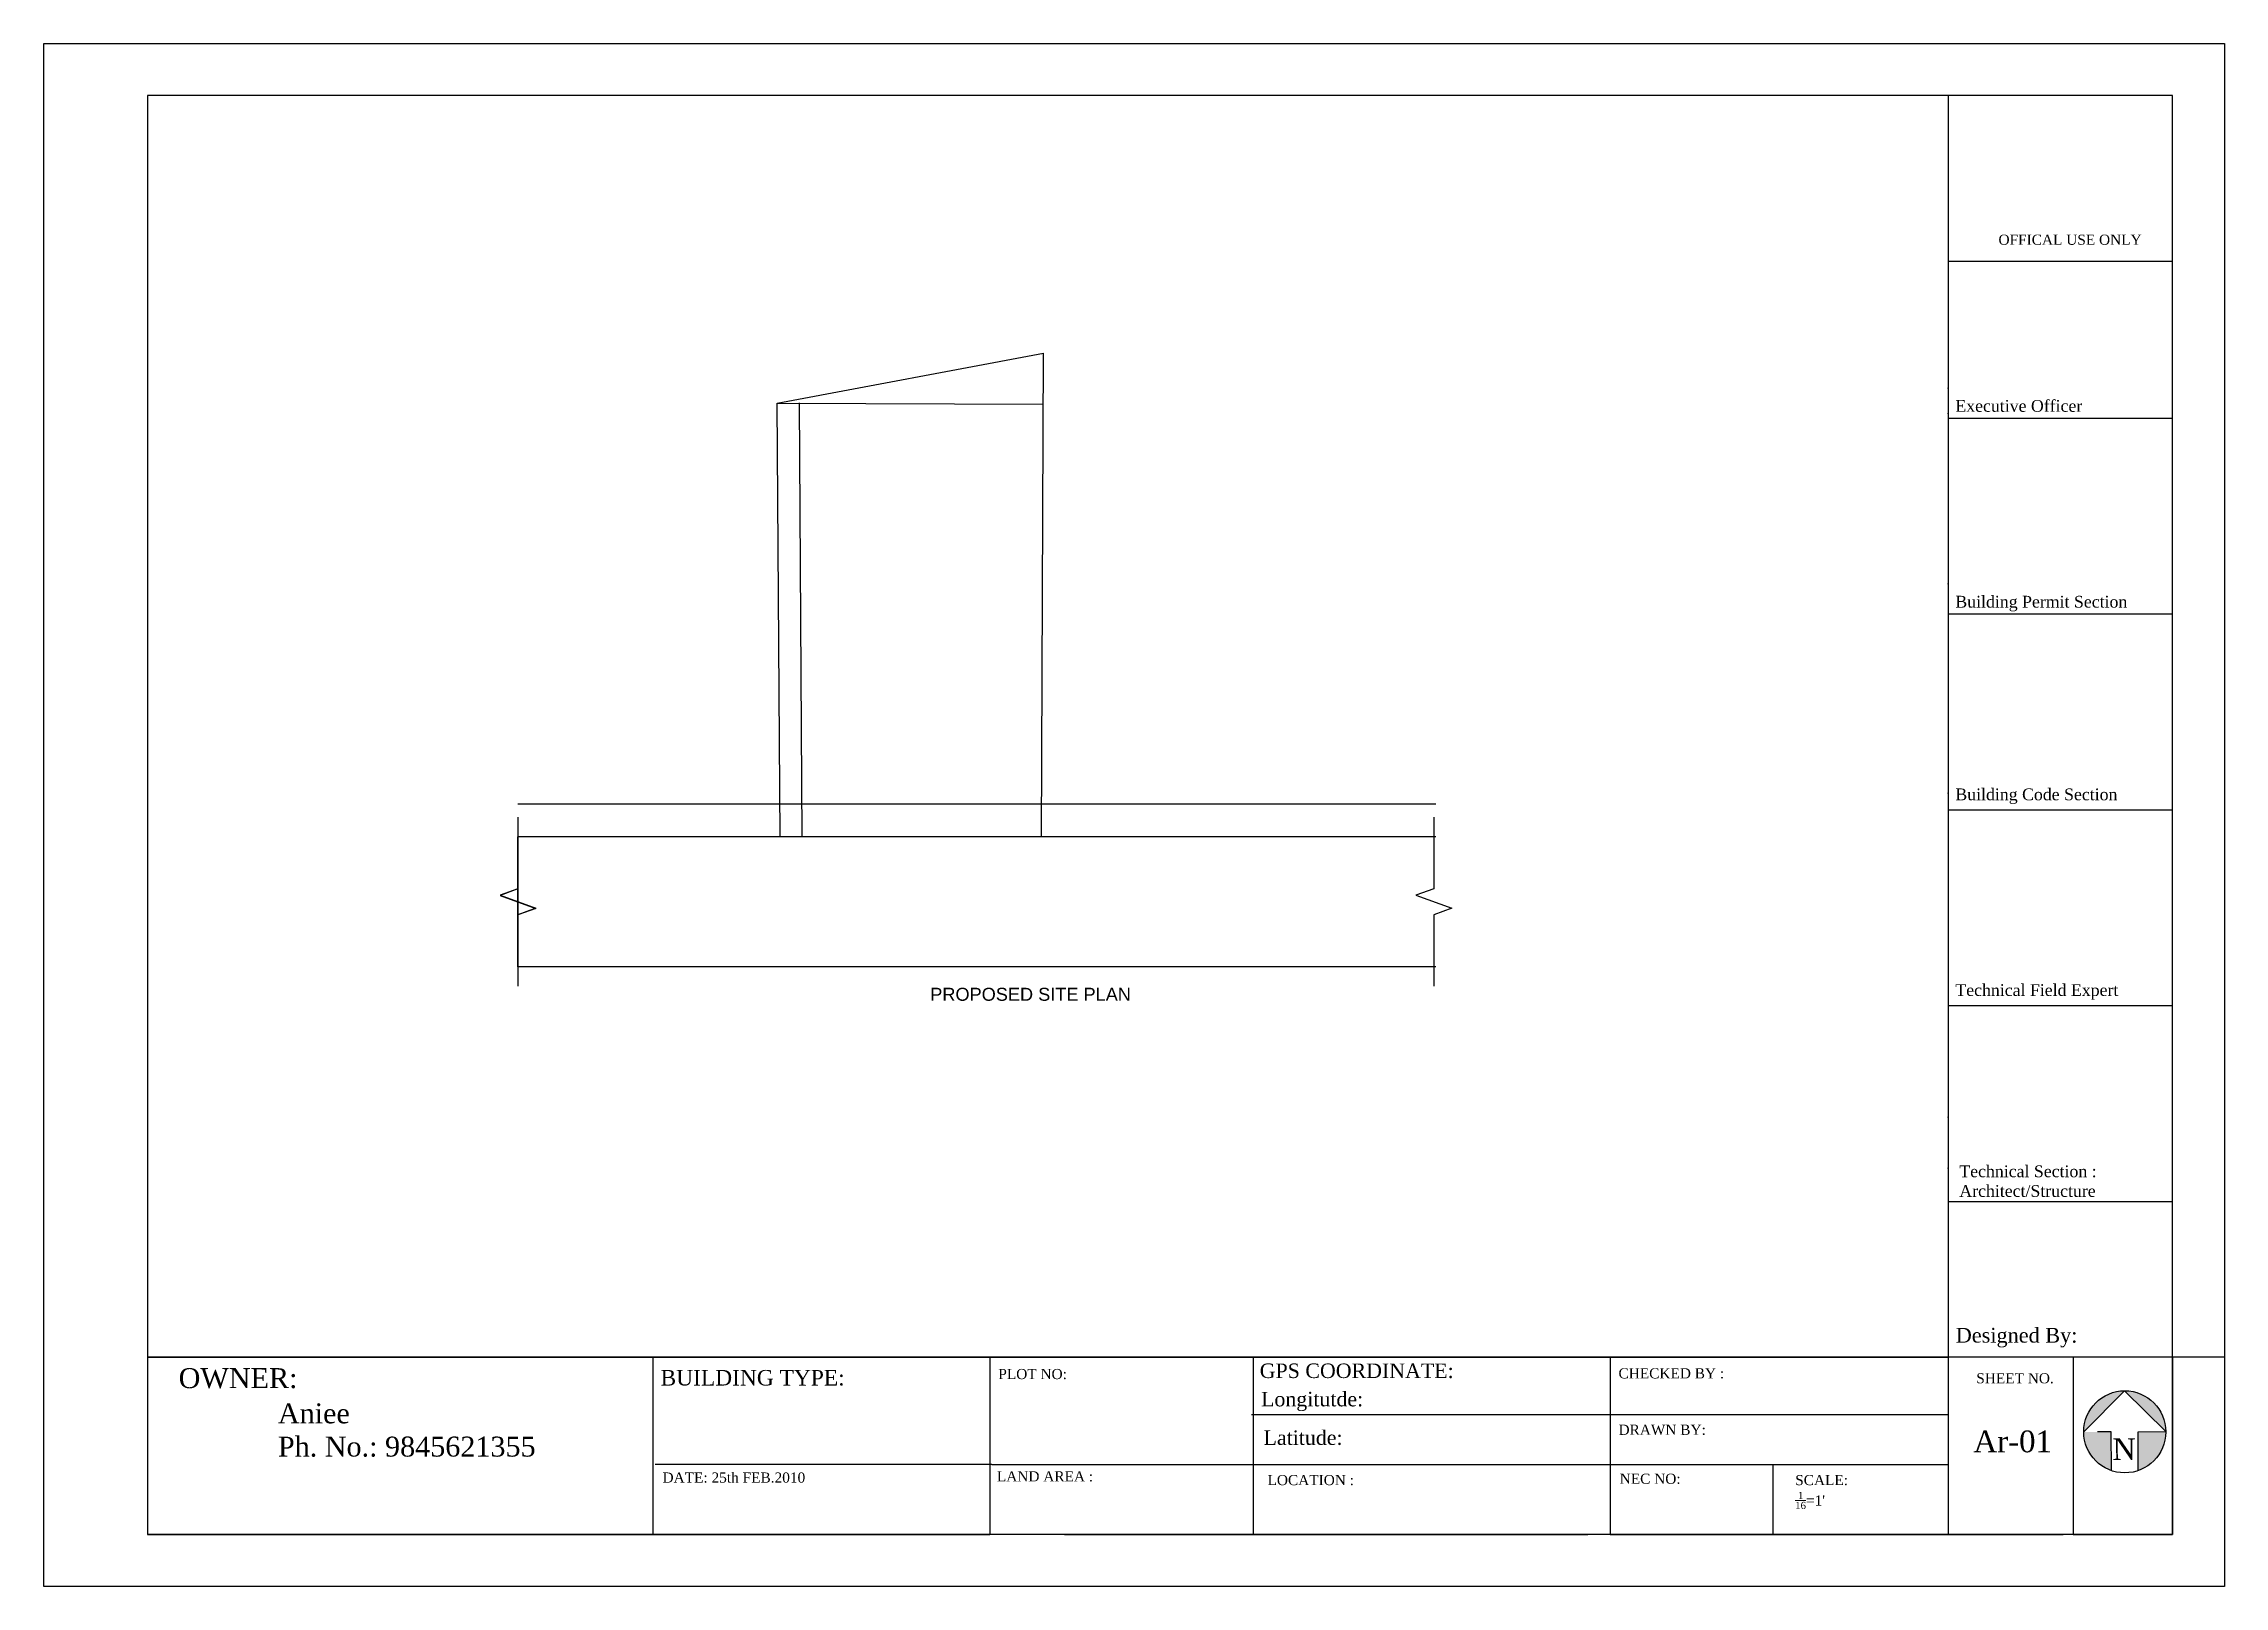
# Paper-space layout '01' of a CAD drawing. Header units: inches. Extents: x 0.1 to 16.5, y 0 to 11.7.
# The model-space entities are those that its viewports show. They can reach past a viewport. Long polylines and large blocks are cut down to what shows.
import ezdxf

# ---------------------------------------------------------------- set-up
doc = ezdxf.new("R2010")
doc.units = ezdxf.units.IN
doc.header["$MEASUREMENT"] = 0
for name, color, linetype in [('BORDER', 202, 'Continuous'), ('DIMENSION', 132, 'Continuous'), ('site', 10, 'Continuous'), ('walls', 50, 'Continuous')]:
    doc.layers.add(name, color=color, linetype=linetype)
doc.layers.add('SHEET', color=7, linetype='Continuous', lineweight=5)
doc.layers.add('text', color=222, linetype='Continuous', lineweight=9)
doc.styles.get("Standard").update_dxf_attribs({"font": 'arial.ttf'})

msp = doc.modelspace()

# ---------------------------------------------------------------- linework, layer by layer
at = {"layer": 'DIMENSION', "ltscale": 30}
msp.add_line((11673, 8062), (12164.4, 8060), dxfattribs=at)
at = {"layer": 'site'}
for p, q in [((11673, 8062), (12164.8, 8154)), ((12161.1, 7261.1), (12164.8, 8154)), ((11678.1, 7261.1), (11673, 8062)), ((11719.1, 7261.3), (11714, 8062.3)), ((12889.8, 7321.1), (11194.1, 7321.1)), ((12889.8, 7261.1), (11194.1, 7261.1)), ((11194.1, 7021.1), (11194.1, 7261.1)), ((12889.8, 7021.1), (11194.1, 7021.1))]:
    msp.add_line(p, q, dxfattribs=at)
at = {"layer": 'walls', "linetype": 'Continuous'}
for points in [[(11194.1, 7297.4), (11194.1, 7165.1), (11161.2, 7153.1), (11227.1, 7129.1), (11194.1, 7117.1), (11194.1, 6984.9)], [(12885.9, 7297.1), (12885.9, 7165.1), (12852.9, 7153.1), (12918.9, 7129.1), (12885.9, 7117.1), (12885.9, 6985.1)], [(11194.1, 7261.4), (11194.1, 7164.8), (11161.2, 7152.8), (11227.1, 7128.8), (11194.1, 7116.8), (11194.1, 7020.9)], [(11194.1, 7261.2), (11194.1, 7141.3), (11193.8, 7141.2), (11194.5, 7140.9), (11194.1, 7140.8), (11194.1, 7020.9)]]:
    msp.add_lwpolyline(points, dxfattribs=at)

# ---------------------------------------------------------------- texts
at = {"layer": 'DIMENSION', "ltscale": 30, "insert": (11955.6, 6982.2), "char_height": 24, "attachment_point": 1}
msp.add_mtext_dynamic_manual_height_columns('PROPOSED SITE PLAN ', width=1155.478, gutter_width=1, heights=[0], dxfattribs=at)

psp = doc.layouts.new('01')

# ---------------------------------------------------------------- hatches: boundary and pattern name
at = {"layer": 'BORDER'}
h = psp.add_hatch(color=256, dxfattribs=at)
h.paths.add_polyline_path([(16.093, 1.17, 0.414214), (15.782, 1.478)])
h.paths.add_polyline_path([(15.474, 1.168, 0.000932), (15.474, 1.167), (15.782, 1.478, 0.413122)])
h.paths.add_polyline_path([(15.681, 1.168), (15.474, 1.167, 0.319256), (15.683, 0.876)])
h.paths.add_polyline_path([(16.093, 1.168, 0.000932), (16.093, 1.17), (15.884, 1.169), (15.885, 0.876, 0.318847)])

# ---------------------------------------------------------------- linework, layer by layer
psp.add_line((16.143, 10.007), (14.449, 10.007))
psp.add_lwpolyline([(0.059, 0.001), (0.059, 11.653), (16.536, 11.653), (16.536, 0.001)], close=True)
for p, q in [((14.449, 11.26), (14.449, 1.53)), ((16.143, 10.007), (14.449, 10.007)), ((16.143, 8.822), (14.449, 8.822)), ((16.143, 7.343), (14.449, 7.343)), ((16.143, 5.864), (14.449, 5.864)), ((16.143, 4.385), (14.449, 4.385)), ((16.143, 2.906), (14.449, 2.906)), ((16.536, 1.731), (0.843, 1.731)), ((4.942, 1.731), (0.843, 1.731)), ((0.843, 1.731), (0.843, 0.393)), ((4.661, 1.731), (4.661, 0.393)), ((4.661, 1.731), (4.661, 0.393)), ((7.207, 1.731), (4.661, 1.731)), ((4.661, 1.731), (4.661, 0.393)), ((7.207, 1.731), (4.661, 1.731)), ((4.661, 1.731), (4.661, 0.393)), ((4.661, 1.731), (4.661, 0.393)), ((4.661, 1.731), (4.661, 0.393)), ((9.485, 1.731), (7.207, 1.731)), ((7.207, 1.731), (7.207, 0.393)), ((7.207, 1.731), (7.207, 0.393)), ((7.207, 1.731), (7.207, 0.393)), ((7.207, 1.731), (7.207, 0.393)), ((7.207, 1.731), (7.207, 0.393)), ((7.207, 1.731), (7.207, 0.393)), ((7.207, 1.731), (7.207, 0.393)), ((7.207, 1.731), (7.207, 0.393)), ((7.207, 1.731), (7.207, 0.393)), ((7.207, 1.731), (7.207, 0.393)), ((7.207, 1.731), (7.207, 0.393)), ((7.207, 1.731), (7.207, 0.393)), ((7.207, 1.731), (7.207, 0.393)), ((7.207, 1.731), (7.207, 0.393)), ((7.207, 1.731), (7.207, 0.393)), ((7.207, 1.731), (7.207, 0.393)), ((7.207, 1.731), (7.207, 0.393)), ((7.207, 1.731), (7.207, 0.393)), ((7.207, 1.731), (7.207, 0.393)), ((7.207, 1.731), (7.207, 0.393)), ((7.207, 1.731), (7.207, 0.393)), ((9.198, 1.731), (9.198, 0.393)), ((9.198, 1.731), (9.198, 0.393)), ((9.198, 1.731), (9.198, 0.393)), ((9.198, 1.731), (9.198, 0.393)), ((9.198, 1.731), (9.198, 0.393)), ((9.198, 1.731), (9.198, 0.393)), ((9.198, 1.731), (9.198, 0.393)), ((9.198, 1.731), (9.198, 0.393)), ((9.198, 1.731), (9.198, 0.393)), ((9.198, 1.731), (9.198, 0.393)), ((9.198, 1.731), (9.198, 0.393)), ((9.198, 1.731), (9.198, 0.393)), ((9.198, 1.731), (9.198, 0.393)), ((9.198, 1.731), (9.198, 0.393)), ((9.198, 1.731), (9.198, 0.393)), ((9.198, 1.731), (9.198, 0.393)), ((9.198, 1.731), (9.198, 0.393)), ((9.198, 1.731), (9.198, 0.393)), ((9.198, 1.731), (9.198, 0.393)), ((9.198, 1.731), (9.198, 0.393)), ((9.198, 1.731), (9.198, 0.393)), ((9.198, 1.731), (9.198, 0.393)), ((9.198, 1.731), (9.198, 0.393)), ((9.198, 1.731), (9.198, 0.393)), ((9.198, 1.731), (9.198, 0.393)), ((9.198, 1.731), (9.198, 0.393)), ((9.198, 1.731), (9.198, 0.393)), ((9.198, 1.731), (9.198, 0.393)), ((9.198, 1.731), (9.198, 0.393)), ((9.198, 1.731), (9.198, 0.393)), ((9.198, 1.731), (9.198, 0.393)), ((9.198, 1.731), (9.198, 0.393)), ((9.198, 1.731), (9.198, 0.393)), ((9.198, 1.731), (9.198, 0.393)), ((9.198, 1.731), (9.198, 0.393)), ((9.198, 1.731), (9.198, 0.393)), ((9.198, 1.731), (9.198, 0.393)), ((9.198, 1.731), (9.198, 0.393)), ((9.198, 1.731), (9.198, 0.393)), ((9.198, 1.731), (9.198, 0.393)), ((9.198, 1.731), (9.198, 0.393)), ((9.198, 1.731), (9.198, 0.393)), ((9.198, 1.731), (9.198, 0.393)), ((9.198, 1.731), (9.198, 0.393)), ((9.198, 1.731), (9.198, 0.393)), ((12.013, 1.731), (9.485, 1.731)), ((11.896, 1.731), (11.896, 0.393)), ((14.449, 1.731), (11.896, 1.731)), ((11.896, 1.731), (11.896, 0.393)), ((11.896, 1.731), (11.896, 0.393)), ((11.896, 1.731), (11.896, 0.393)), ((11.896, 1.731), (11.896, 0.393)), ((11.896, 1.731), (11.896, 0.393)), ((11.896, 1.731), (11.896, 0.393)), ((11.896, 1.731), (11.896, 0.393)), ((11.896, 1.731), (11.896, 0.393)), ((11.896, 1.731), (11.896, 0.393)), ((11.896, 1.731), (11.896, 0.393)), ((11.896, 1.731), (11.896, 0.393)), ((11.896, 1.731), (11.896, 0.393)), ((11.896, 1.731), (11.896, 0.393)), ((11.896, 1.731), (11.896, 0.393)), ((11.896, 1.731), (11.896, 0.393)), ((11.896, 1.731), (11.896, 0.393)), ((11.896, 1.731), (11.896, 0.393)), ((11.896, 1.731), (11.896, 0.393)), ((11.896, 1.731), (11.896, 0.393)), ((11.896, 1.731), (11.896, 0.393)), ((11.896, 1.731), (11.896, 0.393)), ((11.896, 1.731), (11.896, 0.393)), ((11.896, 1.731), (11.896, 0.393)), ((11.896, 1.731), (11.896, 0.393)), ((11.896, 1.731), (11.896, 0.393)), ((11.896, 1.731), (11.896, 0.393)), ((11.896, 1.731), (11.896, 0.393)), ((11.896, 1.731), (11.896, 0.393)), ((11.896, 1.731), (11.896, 0.393)), ((11.896, 1.731), (11.896, 0.393)), ((11.896, 1.731), (11.896, 0.393)), ((11.896, 1.731), (11.896, 0.393)), ((11.896, 1.731), (11.896, 0.393)), ((11.896, 1.731), (11.896, 0.393)), ((11.896, 1.731), (11.896, 0.393)), ((11.896, 1.731), (11.896, 0.393)), ((11.896, 1.731), (11.896, 0.393)), ((11.896, 1.731), (11.896, 0.393)), ((11.896, 1.731), (11.896, 0.393)), ((11.896, 1.731), (11.896, 0.393)), ((11.896, 1.731), (11.896, 0.393)), ((11.896, 1.731), (11.896, 0.393)), ((11.896, 1.731), (11.896, 0.393)), ((11.896, 1.731), (11.896, 0.393)), ((11.896, 1.731), (11.896, 0.393)), ((11.896, 1.731), (11.896, 0.393)), ((11.896, 1.731), (11.896, 0.393)), ((11.896, 1.731), (11.896, 0.393)), ((11.896, 1.731), (11.896, 0.393)), ((16.143, 1.731), (14.449, 1.731)), ((14.449, 1.731), (14.449, 0.393)), ((14.449, 1.731), (14.449, 0.393)), ((14.449, 1.731), (14.449, 0.393)), ((14.449, 1.731), (14.449, 0.393)), ((14.449, 1.731), (14.449, 0.393)), ((14.449, 1.731), (14.449, 0.393)), ((14.449, 1.731), (14.449, 0.393)), ((14.449, 1.731), (14.449, 0.393)), ((14.449, 1.731), (14.449, 0.393)), ((14.449, 1.731), (14.449, 0.393)), ((14.449, 1.731), (14.449, 0.393)), ((14.449, 1.731), (14.449, 0.393)), ((14.449, 1.731), (14.449, 0.393)), ((14.449, 1.731), (14.449, 0.393)), ((14.449, 1.731), (14.449, 0.393)), ((14.449, 1.731), (14.449, 0.393)), ((14.449, 1.731), (14.449, 0.393)), ((14.449, 1.731), (14.449, 0.393)), ((14.449, 1.731), (14.449, 0.393)), ((14.449, 1.731), (14.449, 0.393)), ((14.449, 1.731), (14.449, 0.393)), ((14.449, 1.731), (14.449, 0.393)), ((14.449, 1.731), (14.449, 0.393)), ((14.449, 1.731), (14.449, 0.393)), ((14.449, 1.731), (14.449, 0.393)), ((14.449, 1.731), (14.449, 0.393)), ((14.449, 1.731), (14.449, 0.393)), ((14.449, 1.731), (14.449, 0.393)), ((14.449, 1.731), (14.449, 0.393)), ((14.449, 1.731), (14.449, 0.393)), ((14.449, 1.731), (14.449, 0.393)), ((14.449, 1.731), (14.449, 0.393)), ((14.449, 1.731), (14.449, 0.393)), ((14.449, 1.731), (14.449, 0.393)), ((14.449, 1.731), (14.449, 0.393)), ((14.449, 1.731), (14.449, 0.393)), ((14.449, 1.731), (14.449, 0.393)), ((14.449, 1.731), (14.449, 0.393)), ((14.449, 1.731), (14.449, 0.393)), ((14.449, 1.731), (14.449, 0.393)), ((14.449, 1.731), (14.449, 0.393)), ((14.449, 1.731), (14.449, 0.393)), ((14.449, 1.731), (14.449, 0.393)), ((16.143, 1.731), (15.392, 1.731)), ((15.392, 1.731), (15.392, 0.393)), ((16.143, 1.731), (16.143, 0.393)), ((15.474, 1.168), (15.782, 1.478)), ((15.782, 1.478), (16.093, 1.17)), ((14.449, 1.297), (9.184, 1.297)), ((15.681, 1.168), (15.578, 1.167)), ((15.683, 0.876), (15.681, 1.168)), ((15.884, 1.169), (16.093, 1.17)), ((15.885, 0.876), (15.884, 1.169)), ((7.223, 0.921), (4.678, 0.921)), ((7.223, 0.921), (14.449, 0.921)), ((13.123, 0.924), (13.123, 0.393)), ((4.942, 0.393), (0.843, 0.393)), ((7.207, 0.393), (4.661, 0.393)), ((7.207, 0.393), (4.661, 0.393)), ((9.485, 0.393), (7.207, 0.393)), ((12.013, 0.393), (9.485, 0.393)), ((14.449, 0.393), (11.896, 0.393)), ((16.143, 0.393), (14.449, 0.393)), ((16.143, 0.393), (15.392, 0.393))]:
    psp.add_line(p, q, dxfattribs=at)
for points in [[(16.143, 1.731), (16.143, 11.26), (0.843, 11.26), (0.843, 1.731)], [(0.843, 1.731), (0.843, 0.393), (4.942, 0.393)], [(15.392, 0.393), (16.143, 0.393), (16.143, 1.731)], [(4.661, 0.393), (7.207, 0.393)], [(7.773, 0.393), (9.485, 0.393)], [(9.485, 0.393), (11.727, 0.393)], [(11.896, 0.393), (14.449, 0.393)], [(14.449, 0.393), (15.317, 0.393)]]:
    psp.add_lwpolyline(points, dxfattribs=at)
psp.add_circle((15.783, 1.168), 0.31, dxfattribs=at)
for p in [(14.449, 9.051), (14.449, 8.859), (14.449, 7.572), (14.449, 5.991), (14.449, 3.545), (14.449, 3.159)]:
    psp.add_point(p, dxfattribs=at)
at = {"layer": 'SHEET'}
psp.add_line((0.059, 11.653), (0.059, 0.001), dxfattribs=at)
psp.add_lwpolyline([(0.059, 11.653), (16.536, 11.653), (16.536, 0.001), (0.059, 0.001)], close=True, dxfattribs=at)

# ---------------------------------------------------------------- texts
at = {"layer": 'BORDER', "insert": (15.69, 1.118), "char_height": 0.16215, "width": 5.76233, "attachment_point": 1, "rotation": 0.2136}
psp.add_mtext('{\\fTimes New Roman|b0|i0|c0|p18;N}', dxfattribs=at)
at = {"layer": 'text', "attachment_point": 1}
for s, insert, char_height, width in [('{\\fTimes New Roman|b0|i0|c0|p18;OFFICAL USE ONLY}', (14.829, 10.21), 0.07669, 2.29527), ('{\\fTimes New Roman|b0|i0|c0|p18;Executive Officer}', (14.503, 8.961), 0.08899, 2.66326), ('{\\fTimes New Roman|b0|i0|c0|p18;Building Permit Section}', (14.503, 7.482), 0.08899, 2.66326), ('{\\fTimes New Roman|b0|i0|c0|p18;Building Code Section}', (14.503, 6.027), 0.08899, 2.66326), ('{\\fTimes New Roman|b0|i0|c0|p18;Technical Field Expert}', (14.503, 4.549), 0.08899, 2.66326), ('{\\fTimes New Roman|b0|i0|c0|p18;Technical Section : Architect/Structure}', (14.533, 3.18), 0.08899, 1.93099), ('{\\fTimes New Roman|b0|i0|c0|p18;Designed By:}', (14.506, 1.953), 0.11123, 3.32907), ('{\\fBookman Old Style|b0|i0|c0|p18;OWNER:}', (1.079, 1.649), 0.15064, 4.90278), ('{\\fBookman Old Style|b0|i0|c0|p18;\\H0.7778x;GPS COORDINATE:}', (9.247, 1.684), 0.14078, 4.22343), ('{\\fBookman Old Style|b0|i0|c0|p18;CHECKED BY : }', (11.958, 1.648), 0.07669, 2.30075), ('{\\fBookman Old Style|b0|i0|c0|p18;\\H0.7778x;BUILDING TYPE:}', (4.72, 1.635), 0.15064, 4.90278), ('{\\fBookman Old Style|b0|i0|c0|p18;PLOT NO:}', (7.272, 1.643), 0.07669, 2.30075), ('{\\fTimes New Roman|b0|i0|c0|p18;SHEET NO.}', (14.661, 1.611), 0.07669, 2.29527), ('{\\fBookman Old Style|b0|i0|c0|p18;Aniee\\PPh. No.: 9845621355}', (1.829, 1.383), 0.15064, 4.90278), ('{\\fBookman Old Style|b0|i0|c0|p18;\\H0.7778x;Longitutde:}', (9.257, 1.47), 0.14078, 4.22343), ('{\\fBookman Old Style|b0|i0|c0|p18;\\H0.7778x;Latitude:}', (9.276, 1.179), 0.14078, 4.22343), ('{\\fBookman Old Style|b0|i0|c0|p18;DRAWN BY: }', (11.958, 1.222), 0.07669, 2.30075), ('{\\fBookman Old Style|b0|i0|c0|p18;Ar-01}', (14.64, 1.178), 0.16434, 1.72556), ('{\\fBookman Old Style|b0|i0|c0|p18;DATE: 25th FEB.2010}', (4.735, 0.861), 0.07669, 2.30075), ('{\\fBookman Old Style|b0|i0|c0|p18;LAND AREA :}', (7.261, 0.87), 0.07669, 2.30075), ('{\\fBookman Old Style|b0|i0|c0|p18;LOCATION :}', (9.306, 0.842), 0.07669, 2.30075), ('{\\fBookman Old Style|b0|i0|c0|p18;NEC NO: }', (11.967, 0.852), 0.07669, 2.30075), ("\\A1;{\\fBookman Old Style|b0|i0|c0|p18;SCALE: \\P\\H0.7x;\\S1/16;\\H1.42857x;=1'}", (13.293, 0.842), 0.07669, 2.30075)]:
    psp.add_mtext(s, dxfattribs=dict(at, insert=insert, char_height=char_height, width=width))

# ---------------------------------------------------------------- viewports
at = {"layer": 'DEFPOINTS', "ltscale": 30}
psp.add_viewport(center=(7.646, 6.495), size=(13.605, 9.52977), view_center_point=(12172.809, 7464.657), view_height=2329.87003, dxfattribs=at)

doc.saveas('drawing.dxf')
